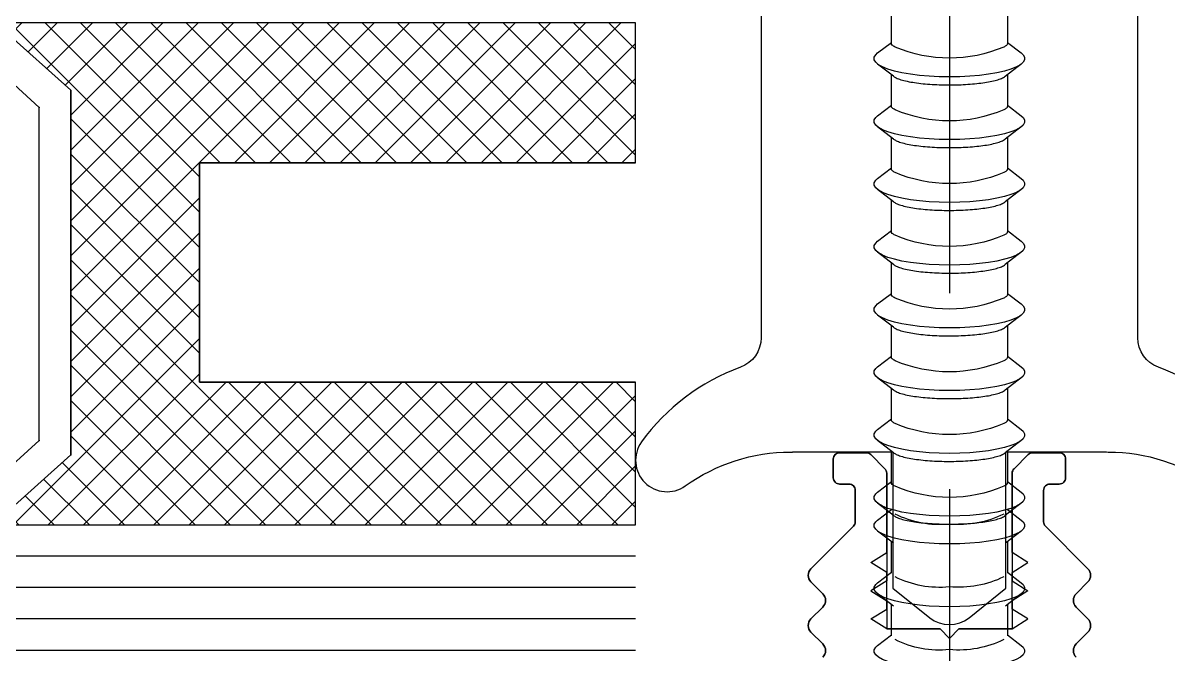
# Model space of a CAD drawing. Header units: inches. Extents: x 21 to 38546, y 13 to 15001.
# Drawn here: x 5278.185 to 5281.834, y 2598.041 to 2600.053 of the extents above; entities that cross this region are included whole.
import ezdxf

# ---------------------------------------------------------------- set-up
doc = ezdxf.new("R2010")
doc.units = ezdxf.units.IN
doc.header["$MEASUREMENT"] = 0
doc.linetypes.add('1+1 dbx a2$0$374_BLD_A1_BLOK_2$0$HIDDEN', pattern=[0.375, 0.25, -0.125])
for name, color, linetype, lineweight in [('Z_MİM_-KM-PATTERN-00', 8, 'Continuous', 25), ('Z_MİM_-KM-STRS', 8, 'Continuous', 25), ('Z_MİM_00', 8, 'Continuous', 25), ('Z_MİM_78-köpük', 8, 'Continuous', 25), ('Z_MİM_Aksesuar', 8, 'Continuous', 25), ('Z_MİM_ALUMINIUM', 8, 'Continuous', 25), ('Z_MİM_KOLON-0.KAT', 8, 'Continuous', 25), ('Z_MİM_MYM_CAM', 8, 'Continuous', 25), ('Z_MİM_TR', 8, 'Continuous', 25)]:
    doc.layers.add(name, color=color, linetype=linetype, lineweight=lineweight)

# ---------------------------------------------------------------- blocks, each defined once
blk = doc.blocks.new('TRETUVAR')
at = {"layer": 'Z_MİM_-KM-PATTERN-00'}
h = blk.add_hatch(dxfattribs=at)
h.set_pattern_fill('AR-B816', color=256, scale=0.3, angle=90)
h.set_pattern_definition([(90, (21322.77, 490.03), (-60.96, 4e-15), []), (180, (21322.77, 490.03), (-60.96, -60.96), [60.96, -60.96])])
h.paths.add_polyline_path([(22632.7717, 2700.0323), (19252.7715, 2700.0323), (19252.7715, 2750.0322), (19097.7717, 2750.0323), (19097.7717, 2610.0323), (22542.7717, 2610.0323), (22542.7717, 2080.1297), (22697.7717, 2080.1297), (22697.7717, 1460.1297), (22542.7717, 1460.1297), (22542.7717, 980.0317), (21222.7713, 980.0317), (21222.7713, 590.0317), (20152.7722, 590.0317), (20152.7722, 980.0317), (19012.7715, 980.0317), (19012.7747, 1635.0312), (18722.7715, 1635.0312), (18722.7718, 2610.0323), (18807.7717, 2610.0323), (18807.7717, 2750.0323), (18632.7718, 2750.0323), (18632.7715, 1545.0312), (18922.7743, 1545.0312), (18922.7711, 890.0317), (19882.7722, 890.0317), (19882.7722, 665.0172), (20022.7506, 665.0334), (20022.7705, 490.0317), (21322.7713, 490.0317), (21322.7713, 890.0317), (22632.7717, 890.0317), (22632.7717, 1220.1297), (22797.7717, 1220.1297), (22797.7717, 2180.1297), (22632.7717, 2180.1297)])
h.paths.add_polyline_path([(19082.7717, 2750.0323), (18822.7717, 2750.0323), (18822.7717, 2610.0323), (19082.7717, 2610.0323)], flags=16)
blk = doc.blocks.new('klips detay')
at = {"layer": 'Z_MİM_Aksesuar'}
h = blk.add_hatch(dxfattribs=at)
h.set_pattern_fill('ANSI37', color=256, scale=0.25, angle=-90, style=0)
h.set_pattern_definition([(315, (-4779.5639, 8940.09785), (0.56126601, 0.56126601), []), (45, (-4779.5639, 8940.09785), (-0.56126601, 0.56126601), [])])
h.paths.add_polyline_path([(0, -4.456), (0, 0), (-20.104, 0), (-20.104, -0.25), (-18, -2.145), (-18, -13.767), (-20.202, -15.75), (-20.202, -16), (0, -16), (0, -11.456), (-13.838, -11.456), (-13.9, -11.456), (-13.9, -4.456)])
blk.add_line((-25.002, -16), (-20.202, -16))
at = {"linetype": 'Continuous'}
for p in [(-20.587, -1.249), (-19, -2.692), (-19, -13.308), (-19, -13.308), (-18, -13.767), (-18, -13.767), (-25.002, -15.25), (-25.002, -15.25), (-25.002, -16), (-20.202, -16), (-20.202, -16)]:
    blk.add_point(p, dxfattribs=at)
at = {"layer": 'Z_MİM_Aksesuar'}
for p, q in [((-25.024, -2.469), (-25.001, -0.25)), ((-25.001, -0.25), (-20.104, -0.25)), ((-20.104, -0.25), (-18, -2.145)), ((-20.587, -1.249), (-24.013, -1.249)), ((-24.013, -14.751), (-24.013, -1.249)), ((-19, -2.692), (-20.587, -1.249)), ((-18, -2.145), (-18, -13.767)), ((-18, -13.767), (-18, -2.145)), ((-25.123, -2.939), (-25.048, -2.865)), ((-19, -13.308), (-19, -2.692)), ((-25.024, -3.469), (-25.128, -3.359)), ((-25.123, -3.939), (-25.048, -3.865)), ((-25.024, -4.469), (-25.128, -4.359)), ((-25.123, -4.939), (-25.048, -4.865)), ((-25.024, -5.469), (-25.128, -5.359)), ((-25.123, -5.939), (-25.048, -5.865)), ((-25.123, -5.939), (-25.048, -5.865)), ((-25.024, -6.469), (-25.128, -6.359)), ((-25.024, -6.469), (-25.128, -6.359)), ((-25.123, -6.939), (-25.048, -6.865)), ((-25.123, -6.939), (-25.048, -6.865)), ((-25.024, -7.469), (-25.128, -7.359)), ((-25.024, -7.469), (-25.128, -7.359)), ((-25.123, -7.939), (-25.048, -7.865)), ((-25.024, -8.469), (-25.128, -8.359)), ((-25.123, -8.939), (-25.048, -8.865)), ((-25.024, -9.469), (-25.128, -9.359)), ((-25.123, -9.939), (-25.048, -9.865)), ((-25.024, -10.469), (-25.128, -10.359)), ((-25.123, -10.939), (-25.048, -10.865)), ((-25.024, -11.469), (-25.128, -11.359)), ((-25.123, -11.939), (-25.048, -11.865)), ((-25.024, -12.469), (-25.128, -12.359)), ((-25.123, -12.939), (-25.048, -12.865)), ((-25.024, -13.469), (-25.128, -13.359)), ((-25.024, -13.469), (-25.002, -15.75)), ((-20.588, -14.751), (-19, -13.308)), ((-18, -13.767), (-20.202, -15.75)), ((-20.202, -15.75), (-18, -13.767)), ((-24.013, -14.751), (-20.588, -14.751)), ((-25.002, -15.75), (-20.202, -15.75))]:
    blk.add_line(p, q, dxfattribs=at)
for points in [[(0, -4.456), (0, 0), (-20.104, 0), (-20.104, -0.25), (-18, -2.145), (-18, -13.767), (-20.202, -15.75), (-20.202, -16), (0, -16), (0, -11.456), (-13.838, -11.456), (-13.9, -11.456), (-13.9, -4.456), (0, -4.456)], [(0, -4.456), (-13.9, -4.456), (-13.9, -11.456), (0, -11.456)]]:
    blk.add_lwpolyline(points, dxfattribs=at)
for centre, start, end in [((-25.261, -2.653), 314.9638, 37.8313), ((-24.911, -3.152), 134.9638, 223.5399), ((-25.261, -3.653), 314.9638, 37.8313), ((-24.911, -4.152), 134.9638, 223.5399), ((-25.261, -4.653), 314.9638, 37.8313), ((-24.911, -5.152), 134.9638, 223.5399), ((-25.261, -5.653), 314.9638, 37.8313), ((-25.261, -5.653), 314.9638, 37.8313), ((-24.911, -6.152), 134.9638, 223.5399), ((-24.911, -6.152), 134.9638, 223.5399), ((-25.261, -6.653), 314.9638, 37.8313), ((-25.261, -6.653), 314.9638, 37.8313), ((-24.911, -7.152), 134.9638, 223.5399), ((-24.911, -7.152), 134.9638, 223.5399), ((-25.261, -7.653), 314.9638, 37.8313), ((-24.911, -8.152), 134.9638, 223.5399), ((-25.261, -8.653), 314.9638, 37.8313), ((-24.911, -9.152), 134.9638, 223.5399), ((-25.261, -9.653), 314.9638, 37.8313), ((-24.911, -10.152), 134.9638, 223.5399), ((-25.261, -10.653), 314.9638, 37.8313), ((-24.911, -11.152), 134.9638, 223.5399), ((-25.261, -11.653), 314.9638, 37.8313), ((-24.911, -12.152), 134.9638, 223.5399), ((-25.261, -12.653), 314.9638, 37.8313), ((-24.911, -13.152), 134.9638, 223.5399)]:
    blk.add_arc(centre, 0.3, start, end, dxfattribs=at)
for p in [(-24.013, -1.249), (-25.024, -2.469), (-25.024, -2.469), (-25.261, -2.653), (-25.261, -2.653), (-25.048, -2.865), (-25.048, -2.865), (-25.123, -2.939), (-25.123, -2.939), (-24.911, -3.152), (-24.911, -3.152), (-25.128, -3.359), (-25.128, -3.359), (-25.024, -3.469), (-25.024, -3.469), (-25.261, -3.653), (-25.261, -3.653), (-25.123, -3.939), (-25.123, -3.939), (-25.048, -3.865), (-25.048, -3.865), (-25.128, -4.359), (-25.128, -4.359), (-24.911, -4.152), (-24.911, -4.152), (-25.261, -4.653), (-25.261, -4.653), (-25.024, -4.469), (-25.024, -4.469), (-25.123, -4.939), (-25.123, -4.939), (-25.048, -4.865), (-25.048, -4.865), (-25.128, -5.359), (-25.128, -5.359), (-25.024, -5.469), (-25.024, -5.469), (-25.024, -5.469), (-24.911, -5.152), (-24.911, -5.152), (-24.911, -5.152), (-24.911, -5.152), (-25.261, -5.653), (-25.261, -5.653), (-25.261, -5.653), (-25.261, -5.653), (-25.261, -5.653), (-25.261, -5.653), (-25.261, -5.653), (-25.123, -5.939), (-25.123, -5.939), (-25.123, -5.939), (-25.048, -5.865), (-25.048, -5.865), (-25.048, -5.865), (-24.911, -6.152), (-24.911, -6.152), (-24.911, -6.152), (-24.911, -6.152), (-24.911, -6.152), (-24.911, -6.152), (-24.911, -6.152), (-25.128, -6.359), (-25.128, -6.359), (-25.128, -6.359), (-25.024, -6.469), (-25.024, -6.469), (-25.024, -6.469), (-25.261, -6.653), (-25.261, -6.653), (-25.261, -6.653), (-25.261, -6.653), (-25.261, -6.653), (-25.261, -6.653), (-25.261, -6.653), (-25.048, -6.865), (-25.048, -6.865), (-25.048, -6.865), (-25.123, -6.939), (-25.123, -6.939), (-25.123, -6.939), (-24.911, -7.152), (-24.911, -7.152), (-24.911, -7.152), (-24.911, -7.152), (-24.911, -7.152), (-24.911, -7.152), (-24.911, -7.152), (-25.261, -7.653), (-25.261, -7.653), (-25.261, -7.653), (-25.261, -7.653), (-25.128, -7.359), (-25.128, -7.359), (-25.128, -7.359), (-25.024, -7.469), (-25.024, -7.469), (-25.024, -7.469), (-25.123, -7.939), (-25.123, -7.939), (-25.048, -7.865), (-25.048, -7.865), (-25.128, -8.359), (-25.128, -8.359), (-24.911, -8.152), (-24.911, -8.152), (-24.911, -8.152), (-24.911, -8.152), (-25.261, -8.653), (-25.261, -8.653), (-25.261, -8.653), (-25.261, -8.653), (-25.024, -8.469), (-25.024, -8.469), (-25.123, -8.939), (-25.123, -8.939), (-25.048, -8.865), (-25.048, -8.865), (-25.128, -9.359), (-25.128, -9.359), (-25.024, -9.469), (-25.024, -9.469), (-24.911, -9.152), (-24.911, -9.152), (-24.911, -9.152), (-24.911, -9.152), (-25.261, -9.653), (-25.261, -9.653), (-25.123, -9.939), (-25.123, -9.939), (-25.048, -9.865), (-25.048, -9.865), (-24.911, -10.152), (-24.911, -10.152), (-24.911, -10.152), (-24.911, -10.152), (-24.013, -10), (-25.128, -10.359), (-25.128, -10.359), (-25.024, -10.469), (-25.024, -10.469), (-25.261, -10.653), (-25.261, -10.653), (-25.261, -10.653), (-25.261, -10.653), (-25.123, -10.939), (-25.123, -10.939), (-25.048, -10.865), (-25.048, -10.865), (-24.911, -11.152), (-24.911, -11.152), (-24.911, -11.152), (-24.911, -11.152), (-24.911, -11.152), (-24.911, -11.152), (-24.911, -11.152), (-24.911, -11.152), (-25.261, -11.653), (-25.261, -11.653), (-25.261, -11.653), (-25.261, -11.653), (-25.128, -11.359), (-25.128, -11.359), (-25.024, -11.469), (-25.024, -11.469), (-25.123, -11.939), (-25.123, -11.939), (-25.048, -11.865), (-25.048, -11.865), (-25.128, -12.359), (-25.128, -12.359), (-24.911, -12.152), (-24.911, -12.152), (-24.911, -12.152), (-24.911, -12.152), (-24.911, -12.152), (-24.911, -12.152), (-24.911, -12.152), (-24.911, -12.152), (-25.261, -12.653), (-25.261, -12.653), (-25.261, -12.653), (-25.261, -12.653), (-25.024, -12.469), (-25.024, -12.469), (-25.123, -12.939), (-25.123, -12.939), (-25.048, -12.865), (-25.048, -12.865), (-24.911, -13.152), (-24.911, -13.152), (-24.911, -13.152), (-24.911, -13.152), (-24.013, -14.751), (-20.588, -14.751)]:
    blk.add_point(p, dxfattribs=at)
at = {"layer": 'Z_MİM_ALUMINIUM'}
for p, q in [((-20.104, 0), (-25.001, 0)), ((-25.001, 0), (-25.001, -0.25)), ((-20.104, -0.25), (-20.104, 0)), ((-25.001, -0.25), (-20.104, -0.25)), ((-20.202, -15.75), (-25.002, -15.75)), ((-25.002, -15.75), (-25.002, -16)), ((-20.202, -16), (-20.202, -15.75))]:
    blk.add_line(p, q, dxfattribs=at)
blk = doc.blocks.new('D09056')
at = {"layer": 'Z_MİM_78-köpük'}
blk.add_lwpolyline([(6, -9.143, -0.314914), (6.657, -8.204, 0.149332), (9.81, -5.822, 0.850698), (8.418, -4.422, -0.156616), (5.062, -5.5), (5, -5.5), (5, -5.509), (1.8, -5.509), (1.8, -1.16), (0.625, -0.219, 0.351086), (-0.625, -0.219), (-1.8, -1.16), (-1.8, -5.509), (-5, -5.509), (-5.062, -5.5, -0.156616), (-8.418, -4.422, 0.850698), (-9.81, -5.822, 0.149332), (-6.657, -8.204, -0.314914), (-6, -9.143), (-6, -25.073, -0.555494), (-7.442, -25.97, -0.047351), (-8.397, -25.381, 0.866334), (-9.803, -26.775, 0.237484), (-4.371, -29.509), (4.371, -29.509, 0.237484), (9.803, -26.775, 0.866334), (8.397, -25.381, -0.047351), (7.442, -25.97, -0.555494), (6, -25.073)], format="xyb", close=True, dxfattribs=at)
blk = doc.blocks.new('32323')
at = {"linetype": 'Continuous'}
for p, q in [((-1.956, -10.526), (-1.518, -10.863)), ((2.182, -10.863), (2.62, -10.526)), ((-1.518, -10.829), (-1.518, -11.835)), ((2.182, -11.835), (2.182, -10.829)), ((-1.451, -11.783), (-1.956, -12.172)), ((2.62, -12.172), (2.115, -11.783)), ((-1.956, -12.526), (-1.518, -12.863)), ((2.182, -12.863), (2.62, -12.526)), ((-1.518, -12.829), (-1.518, -13.835)), ((2.182, -13.835), (2.182, -12.829)), ((-1.451, -13.783), (-1.956, -14.172)), ((2.62, -14.172), (2.115, -13.783)), ((-1.956, -14.526), (-1.518, -14.863)), ((2.182, -14.863), (2.62, -14.526)), ((-1.448, -14.668), (-1.955, -15.059)), ((2.621, -15.059), (2.112, -14.667)), ((-1.955, -15.413), (-1.517, -15.75)), ((2.183, -15.75), (2.621, -15.413)), ((-1.517, -15.715), (-1.517, -16.721)), ((2.183, -16.721), (2.183, -15.715)), ((-1.448, -16.668), (-1.955, -17.059)), ((2.621, -17.059), (2.112, -16.667)), ((-1.955, -17.413), (-1.517, -17.75)), ((2.183, -17.75), (2.621, -17.413)), ((-1.517, -17.715), (-1.517, -18.721)), ((2.183, -18.721), (2.183, -17.715)), ((-1.448, -18.668), (-1.955, -19.059)), ((2.621, -19.059), (2.112, -18.667)), ((-1.955, -19.413), (-1.517, -19.75)), ((2.183, -19.75), (2.621, -19.413)), ((-1.517, -19.715), (-1.517, -20.721)), ((2.183, -20.721), (2.183, -19.715)), ((-1.448, -20.668), (-1.955, -21.059)), ((2.621, -21.059), (2.112, -20.667)), ((-1.955, -21.413), (-1.517, -21.75)), ((2.183, -21.75), (2.621, -21.413)), ((-1.517, -21.715), (-1.517, -22.721)), ((2.183, -22.721), (2.183, -21.715)), ((-1.448, -22.668), (-1.955, -23.059)), ((2.621, -23.059), (2.112, -22.667)), ((-1.955, -23.413), (-1.517, -23.75)), ((-1.517, -23.715), (-1.517, -24.721)), ((2.183, -23.75), (2.621, -23.413)), ((2.183, -24.721), (2.183, -23.715)), ((-1.448, -24.668), (-1.955, -25.059)), ((2.621, -25.059), (2.112, -24.667)), ((-1.955, -25.413), (-1.517, -25.75)), ((2.183, -25.75), (2.621, -25.413)), ((-1.517, -25.715), (-1.517, -26.721)), ((2.183, -26.721), (2.183, -25.715)), ((-1.448, -26.668), (-1.955, -27.059)), ((2.621, -27.059), (2.112, -26.667)), ((-1.955, -27.413), (-1.517, -27.75)), ((-1.517, -27.715), (-1.517, -28.721)), ((2.183, -27.75), (2.621, -27.413)), ((2.183, -28.721), (2.183, -27.715)), ((-1.448, -28.668), (-1.955, -29.059)), ((2.621, -29.059), (2.112, -28.667)), ((-1.955, -29.413), (-1.517, -29.75)), ((2.183, -29.75), (2.621, -29.413)), ((-1.517, -29.715), (-1.517, -30.721)), ((2.183, -30.721), (2.183, -29.715))]:
    blk.add_line(p, q, dxfattribs=at)
at = {"linetype": 'Continuous', "flags": 128}
for points in [[(0.332, -9.763), (0.005, -9.769), (-0.315, -9.785), (-0.624, -9.812), (-0.915, -9.849), (-1.182, -9.895), (-1.422, -9.949), (-1.629, -10.011), (-1.799, -10.08), (-1.929, -10.153), (-2.018, -10.23), (-2.062, -10.309), (-2.062, -10.389), (-2.018, -10.468), (-1.956, -10.526)], [(2.62, -10.526), (2.682, -10.468), (2.727, -10.389), (2.727, -10.309), (2.682, -10.23), (2.594, -10.153), (2.463, -10.08), (2.293, -10.011), (2.086, -9.949), (1.847, -9.895), (1.579, -9.849), (1.288, -9.812), (0.98, -9.785), (0.659, -9.769), (0.332, -9.763)], [(0.332, -11.763), (0.005, -11.769), (-0.315, -11.785), (-0.624, -11.812), (-0.915, -11.849), (-1.182, -11.895), (-1.422, -11.949), (-1.629, -12.011), (-1.799, -12.08), (-1.929, -12.153), (-2.018, -12.23), (-2.062, -12.309), (-2.062, -12.389), (-2.018, -12.468), (-1.956, -12.526)], [(2.62, -12.526), (2.682, -12.468), (2.727, -12.389), (2.727, -12.309), (2.682, -12.23), (2.594, -12.153), (2.463, -12.08), (2.293, -12.011), (2.086, -11.949), (1.847, -11.895), (1.579, -11.849), (1.288, -11.812), (0.98, -11.785), (0.659, -11.769), (0.332, -11.763)], [(0.332, -13.763), (0.005, -13.769), (-0.315, -13.785), (-0.624, -13.812), (-0.915, -13.849), (-1.182, -13.895), (-1.422, -13.949), (-1.629, -14.011), (-1.799, -14.08), (-1.929, -14.153), (-2.018, -14.23), (-2.062, -14.309), (-2.062, -14.389), (-2.018, -14.468), (-1.956, -14.526)], [(2.62, -14.526), (2.682, -14.468), (2.727, -14.389), (2.727, -14.309), (2.682, -14.23), (2.594, -14.153), (2.463, -14.08), (2.293, -14.011), (2.086, -13.949), (1.847, -13.895), (1.579, -13.849), (1.288, -13.812), (0.98, -13.785), (0.659, -13.769), (0.332, -13.763)], [(0.333, -14.65), (0.006, -14.655), (-0.315, -14.672), (-0.623, -14.698), (-0.914, -14.735), (-1.182, -14.781), (-1.421, -14.836), (-1.628, -14.898), (-1.798, -14.966), (-1.929, -15.039), (-2.017, -15.116), (-2.062, -15.196), (-2.062, -15.276), (-2.017, -15.355), (-1.955, -15.413)], [(2.621, -15.413), (2.682, -15.355), (2.727, -15.276), (2.727, -15.196), (2.682, -15.116), (2.594, -15.039), (2.464, -14.966), (2.293, -14.898), (2.087, -14.836), (1.847, -14.781), (1.58, -14.735), (1.289, -14.698), (0.98, -14.672), (0.659, -14.655), (0.333, -14.65)], [(0.333, -16.65), (0.006, -16.655), (-0.315, -16.672), (-0.623, -16.698), (-0.914, -16.735), (-1.182, -16.781), (-1.421, -16.836), (-1.628, -16.898), (-1.798, -16.966), (-1.929, -17.039), (-2.017, -17.116), (-2.062, -17.196), (-2.062, -17.276), (-2.017, -17.355), (-1.955, -17.413)], [(2.621, -17.413), (2.682, -17.355), (2.727, -17.276), (2.727, -17.196), (2.682, -17.116), (2.594, -17.039), (2.464, -16.966), (2.293, -16.898), (2.087, -16.836), (1.847, -16.781), (1.58, -16.735), (1.289, -16.698), (0.98, -16.672), (0.659, -16.655), (0.333, -16.65)], [(0.333, -18.65), (0.006, -18.655), (-0.315, -18.672), (-0.623, -18.698), (-0.914, -18.735), (-1.182, -18.781), (-1.421, -18.836), (-1.628, -18.898), (-1.798, -18.966), (-1.929, -19.039), (-2.017, -19.116), (-2.062, -19.196), (-2.062, -19.276), (-2.017, -19.355), (-1.955, -19.413)], [(2.621, -19.413), (2.682, -19.355), (2.727, -19.276), (2.727, -19.196), (2.682, -19.116), (2.594, -19.039), (2.464, -18.966), (2.293, -18.898), (2.087, -18.836), (1.847, -18.781), (1.58, -18.735), (1.289, -18.698), (0.98, -18.672), (0.659, -18.655), (0.333, -18.65)], [(0.333, -20.65), (0.006, -20.655), (-0.315, -20.672), (-0.623, -20.698), (-0.914, -20.735), (-1.182, -20.781), (-1.421, -20.836), (-1.628, -20.898), (-1.798, -20.966), (-1.929, -21.039), (-2.017, -21.116), (-2.062, -21.196), (-2.062, -21.276), (-2.017, -21.355), (-1.955, -21.413)], [(2.621, -21.413), (2.682, -21.355), (2.727, -21.276), (2.727, -21.196), (2.682, -21.116), (2.594, -21.039), (2.464, -20.966), (2.293, -20.898), (2.087, -20.836), (1.847, -20.781), (1.58, -20.735), (1.289, -20.698), (0.98, -20.672), (0.659, -20.655), (0.333, -20.65)], [(0.333, -22.65), (0.006, -22.655), (-0.315, -22.672), (-0.623, -22.698), (-0.914, -22.735), (-1.182, -22.781), (-1.421, -22.836), (-1.628, -22.898), (-1.798, -22.966), (-1.929, -23.039), (-2.017, -23.116), (-2.062, -23.196), (-2.062, -23.276), (-2.017, -23.355), (-1.955, -23.413)], [(2.621, -23.413), (2.682, -23.355), (2.727, -23.276), (2.727, -23.196), (2.682, -23.116), (2.594, -23.039), (2.464, -22.966), (2.293, -22.898), (2.087, -22.836), (1.847, -22.781), (1.58, -22.735), (1.289, -22.698), (0.98, -22.672), (0.659, -22.655), (0.333, -22.65)], [(0.333, -24.65), (0.006, -24.655), (-0.315, -24.672), (-0.623, -24.698), (-0.914, -24.735), (-1.182, -24.781), (-1.421, -24.836), (-1.628, -24.898), (-1.798, -24.966), (-1.929, -25.039), (-2.017, -25.116), (-2.062, -25.196), (-2.062, -25.276), (-2.017, -25.355), (-1.955, -25.413)], [(2.621, -25.413), (2.682, -25.355), (2.727, -25.276), (2.727, -25.196), (2.682, -25.116), (2.594, -25.039), (2.464, -24.966), (2.293, -24.898), (2.087, -24.836), (1.847, -24.781), (1.58, -24.735), (1.289, -24.698), (0.98, -24.672), (0.659, -24.655), (0.333, -24.65)], [(0.333, -26.65), (0.006, -26.655), (-0.315, -26.672), (-0.623, -26.698), (-0.914, -26.735), (-1.182, -26.781), (-1.421, -26.836), (-1.628, -26.898), (-1.798, -26.966), (-1.929, -27.039), (-2.017, -27.116), (-2.062, -27.196), (-2.062, -27.276), (-2.017, -27.355), (-1.955, -27.413)], [(2.621, -27.413), (2.682, -27.355), (2.727, -27.276), (2.727, -27.196), (2.682, -27.116), (2.594, -27.039), (2.464, -26.966), (2.293, -26.898), (2.087, -26.836), (1.847, -26.781), (1.58, -26.735), (1.289, -26.698), (0.98, -26.672), (0.659, -26.655), (0.333, -26.65)], [(0.333, -28.65), (0.006, -28.655), (-0.315, -28.672), (-0.623, -28.698), (-0.914, -28.735), (-1.182, -28.781), (-1.421, -28.836), (-1.628, -28.898), (-1.798, -28.966), (-1.929, -29.039), (-2.017, -29.116), (-2.062, -29.196), (-2.062, -29.276), (-2.017, -29.355), (-1.955, -29.413)], [(2.621, -29.413), (2.682, -29.355), (2.727, -29.276), (2.727, -29.196), (2.682, -29.116), (2.594, -29.039), (2.464, -28.966), (2.293, -28.898), (2.087, -28.836), (1.847, -28.781), (1.58, -28.735), (1.289, -28.698), (0.98, -28.672), (0.659, -28.655), (0.333, -28.65)]]:
    blk.add_lwpolyline(points, dxfattribs=at)
at = {"linetype": 'Continuous'}
for centre, radius, start, end in [((0.006, -13.478), 3.1, 83.9654, 116.9829), ((0.631, -13.623), 3.242, 63.7595, 95.2922), ((0.006, -15.478), 3.1, 83.9654, 116.9829), ((0.631, -15.623), 3.242, 63.7595, 95.2922), ((0.006, -17.478), 3.1, 83.9654, 116.9829), ((0.631, -17.623), 3.242, 63.7595, 95.2922), ((0.333, -19.659), 4.412, 66.8739, 113.1261), ((0.333, -21.659), 4.412, 66.8739, 113.1261), ((0.333, -23.659), 4.412, 66.8739, 113.1261), ((0.333, -25.659), 4.412, 66.8739, 113.1261), ((0.333, -27.659), 4.412, 66.8739, 113.1261), ((0.333, -29.659), 4.412, 66.8739, 113.1261), ((0.333, -31.659), 4.412, 66.8739, 113.1261), ((0.333, -33.659), 4.412, 66.8739, 113.1261)]:
    blk.add_arc(centre, radius, start, end, dxfattribs=at)
for points, knots in [([(-1.446, -14.67), (-1.421, -14.652), (-1.366, -14.613), (-1.217, -14.558), (-1.02, -14.508), (-0.781, -14.465), (-0.514, -14.433), (-0.221, -14.409), (0.082, -14.396), (0.394, -14.393), (0.699, -14.4), (0.996, -14.417), (1.271, -14.443), (1.523, -14.478), (1.742, -14.521), (1.922, -14.572), (2.048, -14.622), (2.093, -14.657), (2.11, -14.67)], [0, 0, 0, 0, 0.055523, 0.121419, 0.189295, 0.25398, 0.320615, 0.384043, 0.449365, 0.511897, 0.576262, 0.638514, 0.70255, 0.765196, 0.829608, 0.8932, 0.958568, 1, 1, 1, 1]), ([(-1.4, -15.601), (-1.437, -15.622), (-1.504, -15.659), (-1.513, -15.698), (-1.517, -15.715)], [0, 0, 0, 0, 0.544146, 1, 1, 1, 1]), ([(2.177, -15.715), (2.177, -15.703), (2.177, -15.673), (2.13, -15.634), (2.08, -15.609), (2.065, -15.601)], [0, 0, 0, 0, 0.3131142, 0.7960874, 1, 1, 1, 1]), ([(-1.446, -16.67), (-1.421, -16.652), (-1.366, -16.613), (-1.217, -16.558), (-1.02, -16.508), (-0.781, -16.465), (-0.514, -16.433), (-0.221, -16.409), (0.082, -16.396), (0.394, -16.393), (0.699, -16.4), (0.996, -16.417), (1.271, -16.443), (1.523, -16.478), (1.742, -16.521), (1.922, -16.572), (2.048, -16.622), (2.093, -16.657), (2.11, -16.67)], [0, 0, 0, 0, 0.055523, 0.121419, 0.189295, 0.25398, 0.320615, 0.384043, 0.449365, 0.511897, 0.576262, 0.638514, 0.70255, 0.765196, 0.829608, 0.8932, 0.958568, 1, 1, 1, 1]), ([(-1.4, -17.601), (-1.437, -17.622), (-1.504, -17.659), (-1.513, -17.698), (-1.517, -17.715)], [0, 0, 0, 0, 0.544146, 1, 1, 1, 1]), ([(2.177, -17.715), (2.177, -17.703), (2.177, -17.673), (2.13, -17.634), (2.08, -17.609), (2.065, -17.601)], [0, 0, 0, 0, 0.3131142, 0.7960874, 1, 1, 1, 1]), ([(-1.446, -18.67), (-1.421, -18.652), (-1.366, -18.613), (-1.217, -18.558), (-1.02, -18.508), (-0.781, -18.465), (-0.514, -18.433), (-0.221, -18.409), (0.082, -18.396), (0.394, -18.393), (0.699, -18.4), (0.996, -18.417), (1.271, -18.443), (1.523, -18.478), (1.742, -18.521), (1.922, -18.572), (2.048, -18.622), (2.093, -18.657), (2.11, -18.67)], [0, 0, 0, 0, 0.055523, 0.121419, 0.189295, 0.25398, 0.320615, 0.384043, 0.449365, 0.511897, 0.576262, 0.638514, 0.70255, 0.765196, 0.829608, 0.8932, 0.958568, 1, 1, 1, 1]), ([(-1.4, -19.601), (-1.437, -19.622), (-1.504, -19.659), (-1.513, -19.698), (-1.517, -19.715)], [0, 0, 0, 0, 0.544146, 1, 1, 1, 1]), ([(2.177, -19.715), (2.177, -19.703), (2.177, -19.673), (2.13, -19.634), (2.08, -19.609), (2.065, -19.601)], [0, 0, 0, 0, 0.3131142, 0.7960874, 1, 1, 1, 1]), ([(-1.446, -20.67), (-1.421, -20.652), (-1.366, -20.613), (-1.217, -20.558), (-1.02, -20.508), (-0.781, -20.465), (-0.514, -20.433), (-0.221, -20.409), (0.082, -20.396), (0.394, -20.393), (0.699, -20.4), (0.996, -20.417), (1.271, -20.443), (1.523, -20.478), (1.742, -20.521), (1.922, -20.572), (2.048, -20.622), (2.093, -20.657), (2.11, -20.67)], [0, 0, 0, 0, 0.055523, 0.121419, 0.189295, 0.25398, 0.320615, 0.384043, 0.449365, 0.511897, 0.576262, 0.638514, 0.70255, 0.765196, 0.829608, 0.8932, 0.958568, 1, 1, 1, 1]), ([(-1.4, -21.601), (-1.437, -21.622), (-1.504, -21.659), (-1.513, -21.698), (-1.517, -21.715)], [0, 0, 0, 0, 0.544146, 1, 1, 1, 1]), ([(2.177, -21.715), (2.177, -21.703), (2.177, -21.673), (2.13, -21.634), (2.08, -21.609), (2.065, -21.601)], [0, 0, 0, 0, 0.3131142, 0.7960874, 1, 1, 1, 1]), ([(-1.446, -22.67), (-1.421, -22.652), (-1.366, -22.613), (-1.217, -22.558), (-1.02, -22.508), (-0.781, -22.465), (-0.514, -22.433), (-0.221, -22.409), (0.082, -22.396), (0.394, -22.393), (0.699, -22.4), (0.996, -22.417), (1.271, -22.443), (1.523, -22.478), (1.742, -22.521), (1.922, -22.572), (2.048, -22.622), (2.093, -22.657), (2.11, -22.67)], [0, 0, 0, 0, 0.055523, 0.121419, 0.189295, 0.25398, 0.320615, 0.384043, 0.449365, 0.511897, 0.576262, 0.638514, 0.70255, 0.765196, 0.829608, 0.8932, 0.958568, 1, 1, 1, 1]), ([(-1.4, -23.601), (-1.437, -23.622), (-1.504, -23.659), (-1.513, -23.698), (-1.517, -23.715)], [0, 0, 0, 0, 0.544146, 1, 1, 1, 1]), ([(2.177, -23.715), (2.177, -23.703), (2.177, -23.673), (2.13, -23.634), (2.08, -23.609), (2.065, -23.601)], [0, 0, 0, 0, 0.313114, 0.796087, 1, 1, 1, 1]), ([(-1.446, -24.67), (-1.421, -24.652), (-1.366, -24.613), (-1.217, -24.558), (-1.02, -24.508), (-0.781, -24.465), (-0.514, -24.433), (-0.221, -24.409), (0.082, -24.396), (0.394, -24.393), (0.699, -24.4), (0.996, -24.417), (1.271, -24.443), (1.523, -24.478), (1.742, -24.521), (1.922, -24.572), (2.048, -24.622), (2.093, -24.657), (2.11, -24.67)], [0, 0, 0, 0, 0.055523, 0.121419, 0.189295, 0.25398, 0.320615, 0.384043, 0.449365, 0.511897, 0.576262, 0.638514, 0.70255, 0.765196, 0.829608, 0.8932, 0.958568, 1, 1, 1, 1]), ([(-1.4, -25.601), (-1.437, -25.622), (-1.504, -25.659), (-1.513, -25.698), (-1.517, -25.715)], [0, 0, 0, 0, 0.5441463, 1, 1, 1, 1]), ([(2.177, -25.715), (2.177, -25.703), (2.177, -25.673), (2.13, -25.634), (2.08, -25.609), (2.065, -25.601)], [0, 0, 0, 0, 0.3131142, 0.7960874, 1, 1, 1, 1]), ([(-1.446, -26.67), (-1.421, -26.652), (-1.366, -26.613), (-1.217, -26.558), (-1.02, -26.508), (-0.781, -26.465), (-0.514, -26.433), (-0.221, -26.409), (0.082, -26.396), (0.394, -26.393), (0.699, -26.4), (0.996, -26.417), (1.271, -26.443), (1.523, -26.478), (1.742, -26.521), (1.922, -26.572), (2.048, -26.622), (2.093, -26.657), (2.11, -26.67)], [0, 0, 0, 0, 0.055523, 0.121419, 0.189295, 0.25398, 0.320615, 0.384043, 0.449365, 0.511897, 0.576262, 0.638514, 0.70255, 0.765196, 0.829608, 0.8932, 0.958568, 1, 1, 1, 1]), ([(-1.4, -27.601), (-1.437, -27.622), (-1.504, -27.659), (-1.513, -27.698), (-1.517, -27.715)], [0, 0, 0, 0, 0.544146, 1, 1, 1, 1]), ([(2.177, -27.715), (2.177, -27.703), (2.177, -27.673), (2.13, -27.634), (2.08, -27.609), (2.065, -27.601)], [0, 0, 0, 0, 0.3131142, 0.7960874, 1, 1, 1, 1]), ([(-1.446, -28.67), (-1.421, -28.652), (-1.366, -28.613), (-1.217, -28.558), (-1.02, -28.508), (-0.781, -28.465), (-0.514, -28.433), (-0.221, -28.409), (0.082, -28.396), (0.394, -28.393), (0.699, -28.4), (0.996, -28.417), (1.271, -28.443), (1.523, -28.478), (1.742, -28.521), (1.922, -28.572), (2.048, -28.622), (2.093, -28.657), (2.11, -28.67)], [0, 0, 0, 0, 0.055523, 0.121419, 0.189295, 0.25398, 0.320615, 0.384043, 0.449365, 0.511897, 0.576262, 0.638514, 0.70255, 0.765196, 0.829608, 0.8932, 0.958568, 1, 1, 1, 1]), ([(-1.4, -29.601), (-1.437, -29.622), (-1.504, -29.659), (-1.513, -29.698), (-1.517, -29.715)], [0, 0, 0, 0, 0.544146, 1, 1, 1, 1]), ([(2.177, -29.715), (2.177, -29.703), (2.177, -29.673), (2.13, -29.634), (2.08, -29.609), (2.065, -29.601)], [0, 0, 0, 0, 0.313114, 0.796087, 1, 1, 1, 1])]:
    blk.add_open_spline(points, degree=3, knots=knots, dxfattribs=at)
blk = doc.blocks.new('*U183')
at = {"layer": 'Z_MİM_MYM_CAM'}
for points in [[(271.856, -22), (2180.945, -22)], [(271.856, -22), (2180.945, -22)], [(2180.945, -23), (271.856, -23)], [(2180.945, -24), (271.856, -24)], [(2180.945, -25), (271.856, -25)], [(2180.945, -26), (271.856, -26)]]:
    blk.add_lwpolyline(points, dxfattribs=at)
blk = doc.blocks.new('-KM-AL3 420_900')
at = {"linetype": '1+1 dbx a2$0$374_BLD_A1_BLOK_2$0$HIDDEN', "ltscale": 5}
blk.add_lwpolyline([(3678.7666, 2320.5897), (3678.7666, 2291.5773)], dxfattribs=at)
at = {"layer": 'Z_MİM_ALUMINIUM', "linetype": 'ByBlock'}
for points in [[(3678.363, 2310.6787, 0.414214), (3678.363, 2310.7211), (3678.3254, 2310.7587, -0.414214), (3678.3254, 2310.8011), (3678.363, 2310.8387, 0.414214), (3678.363, 2310.8811), (3678.3254, 2310.9187, -0.414214), (3678.3254, 2310.9611), (3678.4607, 2311.0965, 0.198912), (3678.4666, 2311.1106), (3678.4666, 2311.2108, 0.414214), (3678.4466, 2311.2308), (3678.4166, 2311.2308, -0.414214), (3678.3966, 2311.2508), (3678.3966, 2311.3108, -0.414214), (3678.4166, 2311.3308), (3678.5016, 2311.3308, -0.198912), (3678.5157, 2311.3249), (3678.5607, 2311.2799, -0.198912), (3678.5666, 2311.2658), (3678.5666, 2310.9226), (3678.5166, 2310.8908), (3678.5666, 2310.8589), (3678.5666, 2310.7689), (3678.7366, 2310.7689), (3678.7666, 2310.7389), (3678.7966, 2310.7689), (3678.9666, 2310.7689), (3679.0166, 2310.8008), (3678.9666, 2310.8326), (3678.9666, 2310.9489), (3679.0166, 2310.9808), (3678.9666, 2311.0126), (3678.9666, 2311.2658, -0.198912), (3678.9725, 2311.2799), (3679.0175, 2311.3249, -0.198912), (3679.0316, 2311.3308), (3679.1166, 2311.3308, -0.414214), (3679.1366, 2311.3108), (3679.1366, 2311.2508, -0.414214), (3679.1166, 2311.2308), (3679.0866, 2311.2308, 0.414214), (3679.0666, 2311.2108), (3679.0666, 2311.1106, 0.198912), (3679.0725, 2311.0965), (3679.2078, 2310.9611, -0.414214), (3679.2078, 2310.9187), (3679.1702, 2310.8811, 0.414214), (3679.1702, 2310.8387), (3679.2078, 2310.8011, -0.414214), (3679.2078, 2310.7587), (3679.1702, 2310.7211, 0.414214), (3679.1702, 2310.6787)], [(3679.1702, 2310.6787, -0.414214), (3679.1702, 2310.7211), (3679.2078, 2310.7587, 0.414214), (3679.2078, 2310.8011), (3679.1702, 2310.8387, -0.414214), (3679.1702, 2310.8811), (3679.2078, 2310.9187, 0.414214), (3679.2078, 2310.9611), (3679.0725, 2311.0965, -0.198912), (3679.0666, 2311.1106), (3679.0666, 2311.2108, -0.414214), (3679.0866, 2311.2308), (3679.1166, 2311.2308, 0.414214), (3679.1366, 2311.2508), (3679.1366, 2311.3108, 0.414214), (3679.1166, 2311.3308), (3679.0316, 2311.3308, 0.198912), (3679.0175, 2311.3249), (3678.9725, 2311.2799, 0.198912), (3678.9666, 2311.2658), (3678.9666, 2310.9226), (3679.0166, 2310.8908), (3678.9666, 2310.8589), (3678.9666, 2310.7689), (3678.7966, 2310.7689), (3678.7666, 2310.7389), (3678.7366, 2310.7689), (3678.5666, 2310.7689), (3678.5166, 2310.8008), (3678.5666, 2310.8326), (3678.5666, 2310.9489), (3678.5166, 2310.9808), (3678.5666, 2311.0126), (3678.5666, 2311.2658, 0.198912), (3678.5607, 2311.2799), (3678.5157, 2311.3249, 0.198912), (3678.5016, 2311.3308), (3678.4166, 2311.3308, 0.414214), (3678.3966, 2311.3108), (3678.3966, 2311.2508, 0.414214), (3678.4166, 2311.2308), (3678.4466, 2311.2308, -0.414214), (3678.4666, 2311.2108), (3678.4666, 2311.1106, -0.198912), (3678.4607, 2311.0965), (3678.3254, 2310.9611, 0.414214), (3678.3254, 2310.9187), (3678.363, 2310.8811, -0.414214), (3678.363, 2310.8387), (3678.3254, 2310.8011, 0.414214), (3678.3254, 2310.7587), (3678.363, 2310.7211, -0.414214), (3678.363, 2310.6787)]]:
    blk.add_lwpolyline(points, format="xyb", dxfattribs=at)
at = {"xscale": -0.1, "yscale": 0.1, "zscale": 0.1, "rotation": 180}
blk.add_blockref('32323', (3678.7334, 2309.6637), dxfattribs=at)
at = {"xscale": 0.1, "yscale": 0.1, "zscale": 0.1}
blk.add_blockref('klips detay', (3677.7666, 2312.7008), dxfattribs=at)
at = {"layer": 'Z_MİM_KOLON-0.KAT', "xscale": 0.1, "yscale": 0.1, "zscale": 0.1}
blk.add_blockref('*U183', (3459.6721, 2313.3008), dxfattribs=at)
at = {"layer": 'Z_MİM_TR', "xscale": 0.1, "yscale": 0.1, "zscale": 0.1, "rotation": 180}
blk.add_blockref('D09056', (3678.7666, 2310.7828), dxfattribs=at)

msp = doc.modelspace()

# ---------------------------------------------------------------- block references
at = {"layer": 'Z_MİM_-KM-STRS'}
msp.add_blockref('TRETUVAR', (-15696.014, -12.9486), dxfattribs=at)

# ---------------------------------------------------------------- next in the draw order: block references
at = {"layer": 'Z_MİM_00'}
msp.add_blockref('-KM-AL3 420_900', (1602.3711, 287.3523), dxfattribs=at)

doc.saveas('drawing.dxf')
